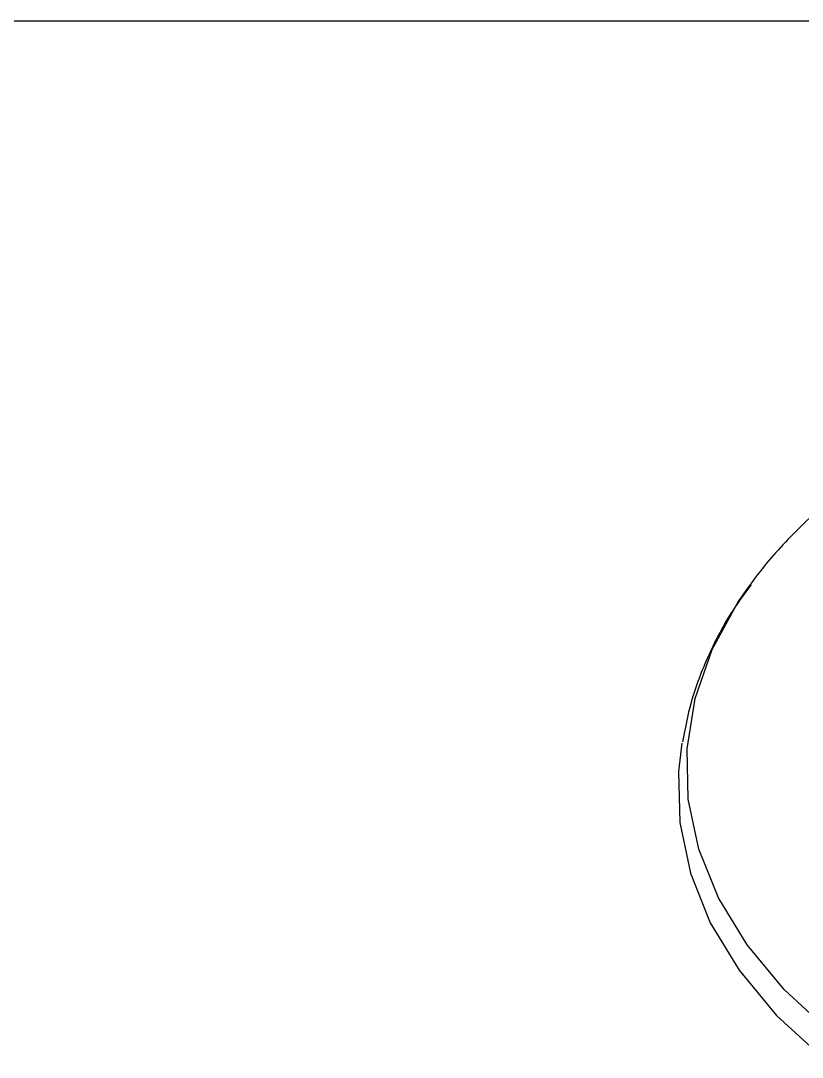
# Model space of a CAD drawing. Header units: inches. Extents: x 0 to 84, y -22 to 124.
# Drawn here: x 50.328 to 51.493, y 38.286 to 39.831 of the extents above; entities that cross this region are included whole.
import ezdxf

# ---------------------------------------------------------------- set-up
doc = ezdxf.new("R2010")
doc.units = ezdxf.units.IN
doc.header["$MEASUREMENT"] = 0
doc.layers.add('1', color=4, linetype='Continuous')
doc.layers.add('BDIM_CYAN', color=4, linetype='Continuous')

# ---------------------------------------------------------------- blocks, each defined once
blk = doc.blocks.new('2026 RELAY')
at = {"layer": '1', "color": 3, "linetype": 'Continuous', "lineweight": 25}
blk.add_line((40.5311, 39.3306), (54.9875, 39.3306), dxfattribs=at)
at = {"layer": 'BDIM_CYAN'}
blk.add_line((51.4143, 38.489), (51.3961, 38.4628), dxfattribs=at)
at = {"layer": 'BDIM_CYAN', "flags": 128}
for points in [[(51.5323, 37.8258), (51.4655, 37.8874), (51.4104, 37.9537), (51.3679, 38.0237), (51.3386, 38.0964), (51.3229, 38.1708), (51.321, 38.246), (51.3329, 38.3207), (51.3585, 38.394), (51.3974, 38.4648), (51.4129, 38.4872)], [(51.3132, 38.2542), (51.3082, 38.212), (51.3101, 38.1359), (51.3261, 38.0605), (51.3557, 37.9868), (51.3988, 37.9159), (51.4545, 37.8488), (51.5223, 37.7864)]]:
    blk.add_lwpolyline(points, dxfattribs=at)
at = {"layer": 'BDIM_CYAN'}
for points, knots in [([(52.3065, 38.8719), (52.303, 38.8719), (52.2911, 38.8719), (52.264, 38.8714), (52.2205, 38.8697), (52.1618, 38.8651), (52.0922, 38.8564), (52.0154, 38.8426), (51.9344, 38.8228), (51.8516, 38.7967), (51.7686, 38.7636), (51.6874, 38.7235), (51.6092, 38.6758), (51.5358, 38.6208), (51.4709, 38.5593), (51.432, 38.5145), (51.4154, 38.4906), (51.4143, 38.489)], [0, 0, 0, 0, 0.009617, 0.03335, 0.075281, 0.131064, 0.197549, 0.271635, 0.351221, 0.434815, 0.521919, 0.612698, 0.705137, 0.801517, 0.900135, 0.993344, 1, 1, 1, 1]), ([(51.4166, 38.4905), (51.4073, 38.478), (51.3825, 38.4447), (51.3522, 38.3859), (51.3263, 38.3201), (51.3181, 38.2759), (51.3145, 38.2562)], [0, 0, 0, 0, 0.175645, 0.468366, 0.762936, 1, 1, 1, 1])]:
    blk.add_open_spline(points, degree=3, knots=knots, dxfattribs=at)

msp = doc.modelspace()

# ---------------------------------------------------------------- block references
msp.add_blockref('2026 RELAY', (0, 0.5))

doc.saveas('drawing.dxf')
